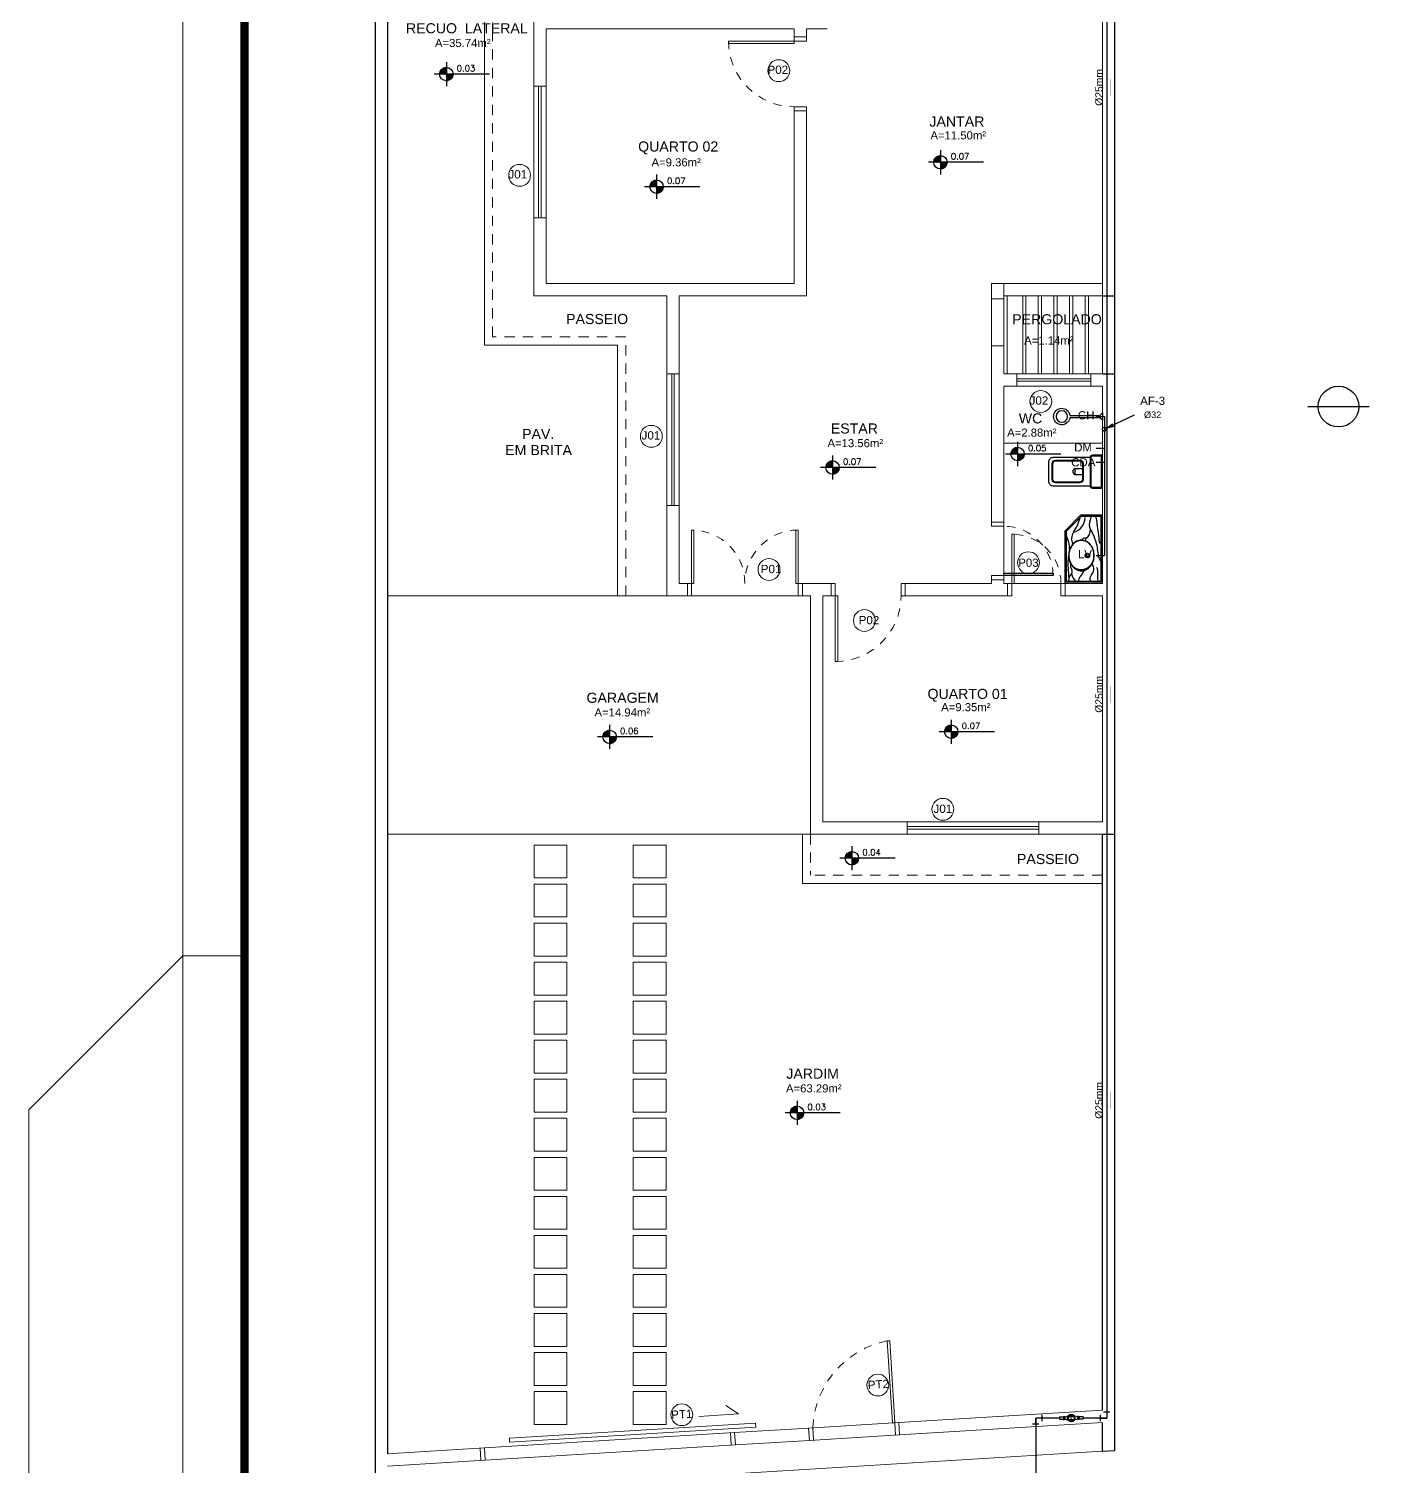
# Model space of a CAD drawing. Header units: millimetres. Extents: x 1345 to 2117, y 1214 to 1365.
# Drawn here: x 1608.07 to 1624.62, y 1266.95 to 1284.44 of the extents above; entities that cross this region are included whole.
import ezdxf
from ezdxf.enums import TextEntityAlignment as Align

# ---------------------------------------------------------------- set-up
doc = ezdxf.new("R2010")
doc.units = ezdxf.units.MM
doc.header["$LTSCALE"] = 0.5
for name, pattern in [('HIDDEN', [0.375, 0.25, -0.125]), ('HIDDEN2', [0.1875, 0.125, -0.0625]), ('LINHA_SIMETRIA', [0.25, 0.15, -0.1]), ('TUBO_AFRIA', [200, 100, 100])]:
    doc.linetypes.add(name, pattern=pattern)
for name, color, linetype in [('02', 2, 'Continuous'), ('08', 8, 'Continuous'), ('50_AFPVC_Indicar_Fluxo', 1, 'Continuous'), ('50_AFPVC_Indicar_texto', 2, 'Continuous'), ('ARCO', 7, 'HIDDEN2'), ('AUXILIAR_VIPTEC', 1, 'Continuous'), ('Cnx_Agua_Fria_Det', 150, 'Continuous'), ('Cnx_Agua_Fria_Simp', 3, 'Continuous'), ('COZINHA', 7, 'Continuous'), ('DIVERSOS', 4, 'Continuous'), ('ESQUADRIA', 3, 'Continuous'), ('ESQUADRIAS', 3, 'Continuous'), ('LINHA_SIMETRIA', 1, 'LINHA_SIMETRIA'), ('MOBIL-I', 251, 'Continuous'), ('parede', 2, 'Continuous'), ('PISO', 8, 'Continuous'), ('PORTAS', 3, 'Continuous'), ('PROJEÇÃO', 8, 'HIDDEN2'), ('Prumadas_L_AFPVC_50', 1, 'Continuous'), ('Prumadas_Q_AFPVC_50', 3, 'Continuous'), ('Prumadas_T_AFPVC_50', 2, 'Continuous'), ('TEXTO2', 3, 'Continuous'), ('Tubo_Agua_Fria_Simp', 170, 'TUBO_AFRIA'), ('TXT_0', 7, 'Continuous'), ('TXT_1', 3, 'Continuous')]:
    doc.layers.add(name, color=color, linetype=linetype)
doc.styles.add('ADITIVOCAD', font='ROMANS.shx')
doc.styles.add('ARIAL', font='arial.ttf')
doc.styles.add('Indicar', font='arial.ttf')
doc.styles.add('SANSSERIF', font='sas_____.pfb', dxfattribs={"height": 1})
doc.styles.get("Standard").update_dxf_attribs({"font": 'arial.ttf'})

# ---------------------------------------------------------------- blocks, each defined once
blk = doc.blocks.new('ADC_PE_AB1')
blk.add_lwpolyline([(0, -0.03), (1, -0.03), (1, 0), (0, 0)], close=True)
at = {"flags": 8}
blk.add_attdef('$PORTA', text='', height=0.09, dxfattribs=at).set_placement((0.5, -0.157), align=Align.MIDDLE)
blk = doc.blocks.new('Adc_nivelpl')
h = blk.add_hatch()
h.set_pattern_fill('_U', color=256, scale=0.005, angle=45, style=0, double=1)
h.set_pattern_definition([(45, (-5.8772514, -3.5161936), (-0.003535534, 0.003535534), []), (135, (-5.8772514, -3.5161936), (-0.003535534, -0.003535534), [])])
h.paths.add_polyline_path([(0.195, -0.087, 0.414214), (0.087, -0.195), (0.195, -0.195)])
h.paths.add_polyline_path([(0.195, -0.195), (0.195, -0.304, 0.414214), (0.304, -0.195)])
for p, q in [((0.195, 0), (0.195, -0.391)), ((0.896, -0.195), (0, -0.195))]:
    blk.add_line(p, q)
blk.add_circle((0.195, -0.195), 0.109)
at = {"flags": 8}
blk.add_attdef('NIVEL', (0.364, -0.15), '', height=0.1, dxfattribs=at)
blk = doc.blocks.new('ADC_CHUVEIRO')
for p, q in [((0, 0.045), (0, -0.045)), ((0.03, 0.015), (0, 0.045)), ((0.395, 0.015), (0.03, 0.015)), ((0.03, -0.015), (0.03, 0.015)), ((0, -0.045), (0.03, -0.015)), ((0.03, -0.015), (0.395, -0.015))]:
    blk.add_line(p, q)
blk.add_circle((0.494, 0.001), 0.07)
blk.add_arc((0.494, 0.001), 0.1, 189.1456, 171.891)
blk = doc.blocks.new('ADC_VASO_02')
blk.add_lwpolyline([(-0.175, 0.15), (-0.175, 0.6, -0.414214), (-0.125, 0.65), (0.125, 0.65, -0.414214), (0.175, 0.6), (0.175, 0.15)], format="xyb")
for points in [[(0.139, 0.275, -0.414214), (0.099, 0.235), (-0.095, 0.235, -0.414214), (-0.135, 0.275), (-0.135, 0.57, -0.414214), (-0.095, 0.61), (0.099, 0.61, -0.414214), (0.139, 0.57)], [(0.13, 0.275, -0.414214), (0.099, 0.244), (-0.095, 0.244, -0.414214), (-0.126, 0.275), (-0.126, 0.57, -0.414214), (-0.095, 0.602), (0.099, 0.602, -0.414214), (0.13, 0.57)], [(-0.17, 0.15, 0.414214), (-0.2, 0.12), (-0.2, 0), (0.2, 0), (0.2, 0.12, 0.414214), (0.17, 0.15)], [(-0.17, 0.14, 0.414214), (-0.19, 0.12), (-0.19, 0.01), (0.19, 0.01), (0.19, 0.12, 0.414214), (0.17, 0.14)]]:
    blk.add_lwpolyline(points, format="xyb", close=True)
blk.add_lwpolyline([(0.036, 0.244), (0.036, 0.337), (-0.034, 0.337), (-0.034, 0.244)])
blk.add_arc((0.001, 0.321), 0.0388, 24.3951, 155.6049)
blk = doc.blocks.new('ADC_LAV_05')
for p, q in [((0, 0), (0, 0.55)), ((0, 0.55), (0.77, 0.55)), ((0.02, 0.53), (0.762, 0.53)), ((0.02, 0.02), (0.02, 0.53)), ((0.762, 0.53), (0.98, 0.312)), ((0.77, 0.55), (1, 0.321)), ((0.98, 0.02), (0.98, 0.312)), ((1, 0), (1, 0.321)), ((0, 0), (1, 0)), ((0.02, 0.02), (0.98, 0.02))]:
    blk.add_line(p, q)
for points in [[(0.406, 0.121, 0.083485), (0.494, 0.135, 0.090959), (0.566, 0.176, 0.104004), (0.616, 0.239, 0.115577), (0.632, 0.309, 0.115577), (0.616, 0.38, 0.104004), (0.566, 0.443, 0.090959), (0.494, 0.483, 0.083485), (0.406, 0.498, 0.083485), (0.318, 0.483, 0.090959), (0.246, 0.443, 0.104004), (0.197, 0.38, 0.115577), (0.18, 0.309, 0.115577), (0.197, 0.239, 0.104004), (0.246, 0.176, 0.090959), (0.318, 0.135, 0.083485)], [(0.406, 0.125, 0.083485), (0.493, 0.139, 0.090959), (0.563, 0.179, 0.104004), (0.612, 0.241, 0.115577), (0.628, 0.309, 0.115577), (0.612, 0.378, 0.104004), (0.563, 0.44, 0.090959), (0.493, 0.479, 0.083485), (0.406, 0.494, 0.083485), (0.319, 0.479, 0.090959), (0.249, 0.44, 0.104004), (0.2, 0.378, 0.115577), (0.184, 0.309, 0.115577), (0.2, 0.241, 0.104004), (0.249, 0.179, 0.090959), (0.319, 0.139, 0.083485)]]:
    blk.add_lwpolyline(points, format="xyb", close=True)
for radius in [0.0339, 0.025]:
    blk.add_circle((0.406, 0.221), radius)
for centre, radius, start, end in [((0.056, 1.396), 0.904, 267.7229, 278.9638), ((0.22, 0.164), 0.303, 106.3243, 131.3792), ((0.055, 0.402), 0.0926, 41.3487, 101.8141), ((0.166, 0.5), 0.0556, 221.3487, 297.4318), ((0.261, 0.346), 0.125, 78.9955, 123.3333), ((0.287, -0.072), 0.582, 78.2401, 98.9638), ((0.5, 0.918), 0.434, 269.3247, 295.8903), ((0.651, 0.279), 0.176, 56.1908, 116.2902), ((0.76, 0.381), 0.162, 113.3641, 115.8903), ((1.138, 1.007), 0.7, 236.1908, 255.5369), ((0.964, 0.478), 0.222, 193.7216, 269.9715), ((0.021, 0.235), 0.117, 49.9343, 90.2724), ((0.359, 0.637), 0.408, 229.9343, 244.0853), ((0.618, 0.19), 0.0639, 49.2661, 86.8336), ((0.598, 0.255), 0.0641, 344.5869, 58.1135), ((0.78, 0.324), 0.148, 215.7175, 274.1895), ((-0.016, 0.233), 0.174, 281.75, 286.3843), ((0.064, 0.114), 0.0713, 44.7702, 118.1843), ((0.096, -0.146), 0.22, 78.1029, 106.3843), ((0.206, 0.255), 0.128, 224.7702, 306.3582), ((0.169, 0.201), 0.135, 258.1029, 296.1994), ((0.458, -0.142), 0.213, 111.0015, 130.4729), ((0.361, 0.887), 0.83, 271.4321, 280.1922), ((0.363, 0.877), 0.821, 280.1922, 301.4107), ((0.649, -0.062), 0.117, 74.3079, 124.9939), ((0.688, 0.241), 0.19, 267.9474, 289.2677), ((0.851, -0.226), 0.304, 87.8834, 109.2677), ((0.86, 0.032), 0.161, 66.126, 115.6626), ((0.872, 0.347), 0.27, 267.8834, 293.5615), ((0.982, 0.307), 0.14, 246.126, 269.1113)]:
    blk.add_arc(centre, radius, start, end)
for points in [[(0.218, 0.413), (0.234, 0.404), (0.231, 0.429), (0.24, 0.414)], [(0.231, 0.429), (0.24, 0.414), (0.243, 0.44), (0.251, 0.427)], [(0.243, 0.44), (0.251, 0.427), (0.258, 0.452), (0.265, 0.441)], [(0.258, 0.452), (0.265, 0.441), (0.278, 0.465), (0.28, 0.453)], [(0.278, 0.465), (0.28, 0.453), (0.289, 0.471), (0.29, 0.461)], [(0.289, 0.471), (0.29, 0.461), (0.303, 0.478), (0.296, 0.466)], [(0.303, 0.478), (0.296, 0.466), (0.318, 0.483), (0.305, 0.473)], [(0.18, 0.311), (0.205, 0.306), (0.181, 0.324), (0.205, 0.314)], [(0.181, 0.297), (0.206, 0.298), (0.18, 0.311), (0.205, 0.306)], [(0.181, 0.324), (0.205, 0.314), (0.182, 0.334), (0.205, 0.324)], [(0.181, 0.29), (0.207, 0.287), (0.181, 0.297), (0.206, 0.298)], [(0.182, 0.334), (0.205, 0.324), (0.186, 0.352), (0.207, 0.341)], [(0.185, 0.272), (0.211, 0.27), (0.182, 0.288), (0.208, 0.284)], [(0.189, 0.256), (0.213, 0.262), (0.185, 0.272), (0.211, 0.27)], [(0.186, 0.352), (0.207, 0.341), (0.19, 0.365), (0.211, 0.355)], [(0.198, 0.236), (0.216, 0.255), (0.189, 0.256), (0.213, 0.262)], [(0.19, 0.365), (0.211, 0.355), (0.197, 0.38), (0.215, 0.369)], [(0.197, 0.38), (0.215, 0.369), (0.205, 0.395), (0.221, 0.383)], [(0.206, 0.221), (0.221, 0.244), (0.198, 0.236), (0.216, 0.255)], [(0.205, 0.395), (0.221, 0.383), (0.218, 0.413), (0.234, 0.404)], [(0.218, 0.206), (0.222, 0.241), (0.206, 0.221), (0.221, 0.244)], [(0.23, 0.191), (0.231, 0.225), (0.218, 0.206), (0.222, 0.241)], [(0.243, 0.178), (0.24, 0.212), (0.23, 0.191), (0.231, 0.225)], [(0.257, 0.167), (0.248, 0.202), (0.243, 0.178), (0.24, 0.212)], [(0.263, 0.163), (0.257, 0.193), (0.257, 0.167), (0.248, 0.202)], [(0.274, 0.156), (0.263, 0.187), (0.263, 0.163), (0.257, 0.193)], [(0.285, 0.15), (0.273, 0.178), (0.274, 0.156), (0.263, 0.187)], [(0.296, 0.145), (0.284, 0.169), (0.285, 0.15), (0.273, 0.178)], [(0.326, 0.134), (0.293, 0.161), (0.296, 0.145), (0.284, 0.169)], [(0.297, 0.144), (0.326, 0.134), (0.296, 0.144), (0.325, 0.133)], [(0.296, 0.144), (0.325, 0.133), (0.326, 0.134), (0.328, 0.132)]]:
    blk.add_solid(points)
blk = doc.blocks.new("AFPVC'11003- 210")
for p, q in [((-14.4, 1.3), (-9.5, 1.3)), ((-14.4, 1.3), (-14.4, -1.3)), ((-9.5, 1.7), (-8.3, 1.7)), ((-9.5, 1.3), (-9.5, -1.3)), ((-7.9, 1.5), (-3.8, 2.3)), ((7.9, 1.5), (3.8, 2.3)), ((9.4, 1.7), (8.3, 1.7)), ((9.5, 1.3), (9.5, -1.3)), ((14.4, 1.3), (9.5, 1.3)), ((14.4, 1.3), (14.4, -1.3)), ((-14.4, -1.3), (-9.5, -1.3)), ((-9.5, -1.7), (-8.3, -1.7)), ((-7.9, -1.5), (-3.8, -2.3)), ((7.9, -1.5), (3.8, -2.3)), ((9.4, -1.7), (8.3, -1.7)), ((14.4, -1.3), (9.5, -1.3))]:
    blk.add_line(p, q)
blk.add_circle((0, 0), 4.47)
for centre, radius, start, end in [((-7.6, 1.3), 1.94, 166.9599, 180), ((-8.3, 1.4), 0.311, 48.485, 86.9226), ((-7.7, 2), 0.51, 220.6989, 247.9519), ((7.7, 2), 0.51, 292.0481, 319.3011), ((8.3, 1.4), 0.311, 93.0774, 131.515), ((7.6, 1.3), 1.94, 0, 13.0401), ((-7.6, -1.3), 1.94, 180, 193.0401), ((-8.3, -1.4), 0.311, 273.0774, 311.515), ((-7.7, -2), 0.51, 112.0481, 139.3011), ((7.7, -2), 0.51, 40.6989, 67.9519), ((8.3, -1.4), 0.311, 228.485, 266.9226), ((7.6, -1.3), 1.94, 346.9599, 0)]:
    blk.add_arc(centre, radius, start, end)
at = {"layer": 'AUXILIAR_VIPTEC'}
for p, q in [((-9.5, 0.9), (-8.3, 0.9)), ((-8.3, -1.7), (-8.3, 1.7)), ((-8.1, -1.7), (-8.1, 1.7)), ((-7.9, 1.5), (-7.9, -1.5)), ((-3.7, 0.4), (-4.2, 0.3)), ((-4.2, -0.3), (-4.2, 0.3)), ((-3.7, 1.8), (-3.7, -1.8)), ((-3.7, 1.8), (3.7, 1.8)), ((3.7, 1.8), (3.7, -1.8)), ((7.9, 1.5), (7.9, -1.5)), ((8.1, -1.7), (8.1, 1.7)), ((8.3, -1.7), (8.3, 1.7)), ((9.4, 0.9), (8.3, 0.9)), ((-9.5, -0.9), (-8.3, -0.9)), ((-3.7, -0.4), (-4.2, -0.3)), ((-3.7, -1.8), (3.7, -1.8)), ((9.4, -0.9), (8.3, -0.9))]:
    blk.add_line(p, q, dxfattribs=at)
for centre, radius, start, end in [((-7.6, 1.3), 1.94, 180, 193.0401), ((-1.8, 0), 7.68, 173.4588, 186.5412), ((-10.8, -0.3), 6.98, 16.545, 20.9923), ((0, 0), 3.18, 34.4174, 145.5826), ((0, 0), 2.88, 38.6089, 141.3911), ((10.8, -0.3), 6.98, 159.0077, 163.455), ((7.6, 1.3), 1.94, 346.9599, 0), ((1.8, 0), 7.68, 353.4588, 6.5412), ((-7.6, -1.3), 1.94, 166.9599, 180), ((-10.8, 0.3), 6.98, 339.0077, 343.455), ((0, 0), 3.18, 214.4174, 325.5826), ((0, 0), 2.88, 218.6089, 321.3911), ((10.8, 0.3), 6.98, 196.545, 200.9923), ((7.6, -1.3), 1.94, 0, 13.0401)]:
    blk.add_arc(centre, radius, start, end, dxfattribs=at)
at = {"layer": 'LINHA_SIMETRIA', "ltscale": 0.05}
for p, q in [((-0.4, 0), (0.4, 0)), ((0, -0.4), (0, 0.4))]:
    blk.add_line(p, q, dxfattribs=at)
blk = doc.blocks.new('*U215', base_point=(1547.284, 1016.513))
at = {"linetype": 'Continuous'}
for p, q in [((1547.284, 1016.438), (1547.284, 1016.513)), ((1547.359, 1016.513), (1547.284, 1016.513)), ((1547.359, 1016.551), (1547.359, 1016.476)), ((1547.322, 1016.438), (1547.247, 1016.438))]:
    blk.add_line(p, q, dxfattribs=at)
blk = doc.blocks.new('*U216', base_point=(1548.15, 1016.513))
at = {"linetype": 'Continuous'}
for p, q in [((1548.075, 1016.476), (1548.075, 1016.551)), ((1548.075, 1016.513), (1548.15, 1016.513)), ((1548.112, 1016.588), (1548.187, 1016.588)), ((1548.15, 1016.588), (1548.15, 1016.513))]:
    blk.add_line(p, q, dxfattribs=at)

msp = doc.modelspace()

# ---------------------------------------------------------------- linework, layer by layer
at = {"layer": '02', "lineweight": 18}
msp.add_lwpolyline([(1609.945, 1251.788), (1671.145, 1251.788), (1671.145, 1296.338), (1609.945, 1296.338)], close=True, dxfattribs=at)
at = {"layer": '02', "lineweight": 18, "const_width": 0.1}
msp.add_lwpolyline([(1610.695, 1252.538), (1670.395, 1252.538), (1670.395, 1295.588), (1610.695, 1295.588)], close=True, dxfattribs=at)
at = {"layer": '02', "lineweight": 18}
msp.add_lwpolyline([(1609.945, 1251.788), (1608.07, 1251.788), (1608.07, 1271.288), (1609.945, 1273.163), (1610.695, 1273.163)], dxfattribs=at)
at = {"layer": '08', "color": 8, "lineweight": 15}
for p, q in [((1613.614, 1267.173), (1616.658, 1267.36)), ((1616.668, 1267.21), (1613.623, 1267.023))]:
    msp.add_line(p, q, dxfattribs=at)
for points in [[(1614.219, 1274.109), (1614.219, 1274.509), (1614.619, 1274.509), (1614.619, 1274.109)], [(1615.826, 1274.109), (1615.826, 1274.509), (1615.426, 1274.509), (1615.426, 1274.109)], [(1614.219, 1273.634), (1614.219, 1274.034), (1614.619, 1274.034), (1614.619, 1273.634)], [(1615.826, 1273.634), (1615.826, 1274.034), (1615.426, 1274.034), (1615.426, 1273.634)], [(1614.219, 1273.159), (1614.219, 1273.559), (1614.619, 1273.559), (1614.619, 1273.159)], [(1615.826, 1273.159), (1615.826, 1273.559), (1615.426, 1273.559), (1615.426, 1273.159)], [(1614.219, 1272.684), (1614.219, 1273.084), (1614.619, 1273.084), (1614.619, 1272.684)], [(1615.826, 1272.684), (1615.826, 1273.084), (1615.426, 1273.084), (1615.426, 1272.684)], [(1614.219, 1272.209), (1614.219, 1272.609), (1614.619, 1272.609), (1614.619, 1272.209)], [(1615.826, 1272.209), (1615.826, 1272.609), (1615.426, 1272.609), (1615.426, 1272.209)], [(1614.219, 1271.734), (1614.219, 1272.134), (1614.619, 1272.134), (1614.619, 1271.734)], [(1615.826, 1271.734), (1615.826, 1272.134), (1615.426, 1272.134), (1615.426, 1271.734)], [(1614.219, 1271.259), (1614.219, 1271.659), (1614.619, 1271.659), (1614.619, 1271.259)], [(1615.826, 1271.259), (1615.826, 1271.659), (1615.426, 1271.659), (1615.426, 1271.259)], [(1614.219, 1270.784), (1614.219, 1271.184), (1614.619, 1271.184), (1614.619, 1270.784)], [(1615.826, 1270.784), (1615.826, 1271.184), (1615.426, 1271.184), (1615.426, 1270.784)], [(1614.219, 1270.309), (1614.219, 1270.709), (1614.619, 1270.709), (1614.619, 1270.309)], [(1615.826, 1270.309), (1615.826, 1270.709), (1615.426, 1270.709), (1615.426, 1270.309)], [(1614.219, 1269.834), (1614.219, 1270.234), (1614.619, 1270.234), (1614.619, 1269.834)], [(1615.826, 1269.834), (1615.826, 1270.234), (1615.426, 1270.234), (1615.426, 1269.834)], [(1614.219, 1269.359), (1614.219, 1269.759), (1614.619, 1269.759), (1614.619, 1269.359)], [(1615.826, 1269.359), (1615.826, 1269.759), (1615.426, 1269.759), (1615.426, 1269.359)], [(1614.219, 1268.884), (1614.219, 1269.284), (1614.619, 1269.284), (1614.619, 1268.884)], [(1615.826, 1268.884), (1615.826, 1269.284), (1615.426, 1269.284), (1615.426, 1268.884)], [(1614.219, 1268.409), (1614.219, 1268.809), (1614.619, 1268.809), (1614.619, 1268.409)], [(1615.826, 1268.409), (1615.826, 1268.809), (1615.426, 1268.809), (1615.426, 1268.409)], [(1614.219, 1267.934), (1614.219, 1268.334), (1614.619, 1268.334), (1614.619, 1267.934)], [(1615.826, 1267.934), (1615.826, 1268.334), (1615.426, 1268.334), (1615.426, 1267.934)], [(1614.219, 1267.459), (1614.219, 1267.859), (1614.619, 1267.859), (1614.619, 1267.459)], [(1615.826, 1267.459), (1615.826, 1267.859), (1615.426, 1267.859), (1615.426, 1267.459)]]:
    msp.add_lwpolyline(points, close=True, dxfattribs=at)
at = {"layer": '50_AFPVC_Indicar_Fluxo'}
for points in [[(1621.237, 1283.628, 0.004, 0.004, 0), (1621.237, 1283.728, 0.05, 0, 0), (1621.237, 1283.828, 0, 0, 0)], [(1621.237, 1276.243, 0.004, 0.004, 0), (1621.237, 1276.343, 0.05, 0, 0), (1621.237, 1276.443, 0, 0, 0)], [(1621.237, 1271.302, 0.004, 0.004, 0), (1621.237, 1271.402, 0.05, 0, 0), (1621.237, 1271.502, 0, 0, 0)]]:
    msp.add_lwpolyline(points, format="xyseb", dxfattribs=at)
at = {"layer": 'ARCO', "color": 8, "lineweight": 15}
for centre, radius, start, end in [((1619.934, 1277.788), 0.6, 360, 90), ((1620.03, 1277.693), 0.6, 360, 90), ((1618.731, 1267.374), 1.122, 101.0135, 177.7548)]:
    msp.add_arc(centre, radius, start, end, dxfattribs=at)
at = {"layer": 'COZINHA', "color": 8}
for p, q in [((1621.134, 1281.193), (1621.284, 1281.193)), ((1621.134, 1280.243), (1621.284, 1280.243)), ((1621.134, 1274.643), (1621.284, 1274.643))]:
    msp.add_line(p, q, dxfattribs=at)
at = {"layer": 'DIVERSOS', "color": 8, "lineweight": 15}
for p, q in [((1614.214, 1283.743), (1614.214, 1282.143)), ((1614.364, 1283.743), (1614.364, 1282.143)), ((1615.834, 1278.643), (1615.834, 1280.243)), ((1615.984, 1278.643), (1615.984, 1280.243)), ((1620.094, 1280.243), (1620.994, 1280.243)), ((1620.094, 1280.093), (1620.994, 1280.093)), ((1615.834, 1277.543), (1612.434, 1277.543)), ((1618.76, 1274.793), (1620.36, 1274.793)), ((1612.434, 1274.643), (1617.584, 1274.643)), ((1618.76, 1274.643), (1620.36, 1274.643))]:
    msp.add_line(p, q, dxfattribs=at)
at = {"layer": 'DIVERSOS', "color": 8, "lineweight": 18}
for p, q in [((1619.934, 1281.193), (1619.934, 1280.243)), ((1619.974, 1281.193), (1619.974, 1280.243)), ((1620.164, 1281.193), (1620.164, 1280.243)), ((1620.204, 1281.193), (1620.204, 1280.243)), ((1620.354, 1281.193), (1620.354, 1280.243)), ((1620.394, 1281.193), (1620.394, 1280.243)), ((1620.544, 1281.193), (1620.544, 1280.243)), ((1620.584, 1281.193), (1620.584, 1280.243)), ((1620.734, 1281.193), (1620.734, 1280.243)), ((1620.774, 1281.193), (1620.774, 1280.243)), ((1620.924, 1281.193), (1620.924, 1280.243)), ((1620.964, 1281.193), (1620.964, 1280.243))]:
    msp.add_line(p, q, dxfattribs=at)
at = {"layer": 'ESQUADRIA', "color": 8, "lineweight": 15}
for p, q in [((1614.274, 1283.743), (1614.274, 1282.143)), ((1614.304, 1283.743), (1614.304, 1282.143)), ((1615.894, 1278.643), (1615.894, 1280.243)), ((1615.924, 1278.643), (1615.924, 1280.243)), ((1620.994, 1280.183), (1620.094, 1280.183)), ((1620.994, 1280.153), (1620.094, 1280.153)), ((1620.36, 1274.733), (1618.76, 1274.733)), ((1620.36, 1274.703), (1618.76, 1274.703))]:
    msp.add_line(p, q, dxfattribs=at)
at = {"layer": 'ESQUADRIAS', "color": 8, "lineweight": 15}
for p, q in [((1620.06, 1278.293), (1620.03, 1278.293)), ((1620.03, 1278.293), (1620.03, 1277.693)), ((1620.06, 1277.693), (1620.06, 1278.293)), ((1620.03, 1277.693), (1620.06, 1277.693)), ((1616.705, 1267.586), (1616.553, 1267.691)), ((1616.222, 1267.557), (1616.705, 1267.586)), ((1613.918, 1267.291), (1616.913, 1267.475)), ((1616.916, 1267.425), (1613.921, 1267.242)), ((1616.913, 1267.475), (1616.916, 1267.425)), ((1613.921, 1267.242), (1613.918, 1267.291))]:
    msp.add_line(p, q, dxfattribs=at)
for points in [[(1619.934, 1278.438), (1619.934, 1278.388), (1619.784, 1278.388), (1619.784, 1278.438)], [(1619.934, 1277.738), (1619.934, 1277.788), (1619.784, 1277.788), (1619.784, 1277.738)], [(1619.98, 1277.693), (1620.03, 1277.693), (1620.03, 1277.543), (1619.98, 1277.543)], [(1620.68, 1277.693), (1620.63, 1277.693), (1620.63, 1277.543), (1620.68, 1277.543)], [(1618.578, 1267.477), (1618.516, 1268.476), (1618.546, 1268.477), (1618.608, 1267.479), (1618.578, 1267.477)], [(1616.658, 1267.36), (1616.609, 1267.357), (1616.618, 1267.207), (1616.668, 1267.21)], [(1617.559, 1267.415), (1617.609, 1267.418), (1617.619, 1267.268), (1617.569, 1267.265)], [(1618.657, 1267.482), (1618.608, 1267.479), (1618.617, 1267.33), (1618.667, 1267.333)], [(1613.564, 1267.17), (1613.614, 1267.173), (1613.623, 1267.023), (1613.573, 1267.02)]]:
    msp.add_lwpolyline(points, dxfattribs=at)
at = {"layer": 'parede', "color": 8, "lineweight": 30}
for p, q in [((1621.284, 1267.143), (1621.284, 1295.143)), ((1612.284, 1292.143), (1612.284, 1266.59)), ((1612.434, 1292.143), (1612.434, 1267.1)), ((1621.134, 1267.634), (1621.134, 1274.643)), ((1621.134, 1267.133), (1621.134, 1267.484)), ((1621.134, 1267.133), (1621.284, 1267.143))]:
    msp.add_line(p, q, dxfattribs=at)
at = {"layer": 'parede', "color": 8, "lineweight": 15}
for p, q in [((1621.134, 1288.293), (1621.134, 1280.243)), ((1614.214, 1283.743), (1614.214, 1284.593)), ((1614.364, 1283.743), (1614.364, 1284.443)), ((1617.384, 1284.443), (1614.364, 1284.443)), ((1617.384, 1284.443), (1617.384, 1284.343)), ((1617.384, 1284.343), (1617.534, 1284.343)), ((1617.534, 1284.443), (1617.534, 1284.343)), ((1617.784, 1284.443), (1617.534, 1284.443)), ((1614.214, 1283.743), (1614.364, 1283.743)), ((1617.384, 1283.443), (1617.384, 1281.343)), ((1617.384, 1283.443), (1617.534, 1283.443)), ((1617.534, 1283.443), (1617.534, 1281.193)), ((1614.214, 1281.193), (1614.214, 1282.143)), ((1614.214, 1282.143), (1614.364, 1282.143)), ((1614.364, 1281.343), (1614.364, 1282.143)), ((1617.384, 1281.343), (1614.364, 1281.343)), ((1615.834, 1281.193), (1614.214, 1281.193)), ((1615.834, 1280.243), (1615.834, 1281.193)), ((1615.984, 1280.243), (1615.984, 1281.193)), ((1617.534, 1281.193), (1615.984, 1281.193)), ((1619.784, 1280.585), (1619.934, 1280.585)), ((1619.784, 1280.585), (1619.784, 1278.438)), ((1619.934, 1280.243), (1619.934, 1280.585)), ((1615.984, 1280.243), (1615.834, 1280.243)), ((1620.094, 1280.243), (1619.934, 1280.243)), ((1620.094, 1280.093), (1620.094, 1280.243)), ((1620.994, 1280.093), (1620.994, 1280.243)), ((1620.994, 1280.243), (1621.134, 1280.243)), ((1619.934, 1280.093), (1619.934, 1278.438)), ((1620.094, 1280.093), (1619.934, 1280.093)), ((1620.994, 1280.093), (1621.134, 1280.093)), ((1621.134, 1280.093), (1621.134, 1277.693)), ((1615.834, 1277.543), (1615.834, 1278.643)), ((1615.984, 1278.643), (1615.834, 1278.643)), ((1615.984, 1277.693), (1615.984, 1278.643)), ((1619.784, 1278.438), (1619.934, 1278.438)), ((1619.934, 1278.388), (1619.784, 1278.388)), ((1616.084, 1277.693), (1615.984, 1277.693)), ((1616.084, 1277.693), (1616.084, 1277.543)), ((1617.834, 1277.693), (1617.484, 1277.693)), ((1617.484, 1277.693), (1617.484, 1277.543)), ((1617.834, 1277.543), (1617.834, 1277.693)), ((1619.784, 1277.693), (1618.734, 1277.693)), ((1618.734, 1277.543), (1618.734, 1277.693)), ((1619.784, 1277.738), (1619.934, 1277.738)), ((1619.784, 1277.738), (1619.784, 1277.693)), ((1619.934, 1277.738), (1619.934, 1277.693)), ((1619.98, 1277.693), (1619.934, 1277.693)), ((1619.98, 1277.543), (1619.98, 1277.693)), ((1620.63, 1277.693), (1620.63, 1277.543)), ((1621.134, 1277.693), (1620.68, 1277.693)), ((1620.68, 1277.543), (1620.68, 1277.693)), ((1616.084, 1277.543), (1615.834, 1277.543)), ((1617.584, 1277.543), (1617.484, 1277.543)), ((1617.584, 1277.543), (1617.584, 1274.643)), ((1617.734, 1277.543), (1617.734, 1274.793)), ((1617.834, 1277.543), (1617.734, 1277.543)), ((1619.98, 1277.543), (1618.734, 1277.543)), ((1621.134, 1277.543), (1620.68, 1277.543)), ((1621.134, 1277.543), (1621.134, 1274.793)), ((1618.76, 1274.793), (1617.734, 1274.793)), ((1618.76, 1274.643), (1618.76, 1274.793)), ((1620.36, 1274.643), (1620.36, 1274.793)), ((1621.134, 1274.793), (1620.36, 1274.793)), ((1618.76, 1274.643), (1617.584, 1274.643)), ((1621.134, 1274.643), (1620.36, 1274.643)), ((1621.134, 1267.634), (1618.657, 1267.482)), ((1617.559, 1267.415), (1616.658, 1267.36)), ((1616.668, 1267.21), (1616.658, 1267.36)), ((1617.569, 1267.265), (1617.559, 1267.415)), ((1618.667, 1267.333), (1618.657, 1267.482)), ((1621.134, 1267.484), (1618.667, 1267.333)), ((1613.614, 1267.173), (1612.434, 1267.1)), ((1613.573, 1267.02), (1613.564, 1267.17)), ((1617.569, 1267.265), (1616.668, 1267.21)), ((1613.623, 1267.023), (1612.434, 1266.95))]:
    msp.add_line(p, q, dxfattribs=at)
msp.add_lwpolyline([(1619.784, 1281.343), (1619.934, 1281.343), (1619.934, 1281.157), (1619.784, 1281.157)], close=True, dxfattribs=at)
at = {"layer": 'PISO', "color": 8, "lineweight": 15}
for p, q in [((1613.614, 1280.593), (1613.614, 1285.193)), ((1621.134, 1281.343), (1619.934, 1281.343)), ((1619.784, 1281.157), (1619.784, 1280.585)), ((1619.934, 1281.193), (1619.934, 1280.585)), ((1621.134, 1281.193), (1619.934, 1281.193)), ((1615.234, 1280.593), (1613.614, 1280.593)), ((1615.234, 1277.543), (1615.234, 1280.593)), ((1619.934, 1279.398), (1621.134, 1279.398)), ((1619.934, 1278.388), (1619.934, 1277.818)), ((1620.63, 1277.693), (1620.06, 1277.693)), ((1616.134, 1277.543), (1617.434, 1277.543)), ((1617.484, 1274.643), (1617.484, 1274.043)), ((1621.134, 1274.043), (1617.484, 1274.043)), ((1617.559, 1267.415), (1618.657, 1267.482)), ((1617.569, 1267.265), (1618.667, 1267.333)), ((1612.434, 1266.599), (1621.134, 1267.133))]:
    msp.add_line(p, q, dxfattribs=at)
at = {"layer": 'PISO', "color": 8, "linetype": 'HIDDEN', "lineweight": 15}
for p, q in [((1613.714, 1280.693), (1613.714, 1285.093)), ((1615.334, 1280.693), (1613.714, 1280.693)), ((1615.334, 1277.543), (1615.334, 1280.693)), ((1617.584, 1274.643), (1617.584, 1274.143)), ((1621.134, 1274.143), (1617.584, 1274.143))]:
    msp.add_line(p, q, dxfattribs=at)
at = {"layer": 'PISO', "color": 8, "lineweight": 15}
for centre in [(1617.196, 1283.932), (1614.043, 1282.659), (1620.384, 1279.907), (1615.646, 1279.483), (1620.234, 1277.945), (1617.077, 1277.863), (1618.238, 1277.241), (1619.192, 1274.944), (1618.402, 1267.938), (1616.017, 1267.577)]:
    msp.add_circle(centre, 0.133, dxfattribs=at)
at = {"layer": 'PORTAS', "color": 8, "lineweight": 15}
for points in [[(1617.384, 1284.343), (1617.384, 1284.293), (1617.534, 1284.293), (1617.534, 1284.343)], [(1617.384, 1283.443), (1617.384, 1283.493), (1617.534, 1283.493), (1617.534, 1283.443)], [(1616.084, 1277.693), (1616.134, 1277.693), (1616.134, 1277.543), (1616.084, 1277.543)], [(1617.484, 1277.693), (1617.434, 1277.693), (1617.434, 1277.543), (1617.484, 1277.543)], [(1617.834, 1277.543), (1617.884, 1277.543), (1617.884, 1277.693), (1617.834, 1277.693)], [(1618.734, 1277.543), (1618.684, 1277.543), (1618.684, 1277.693), (1618.734, 1277.693)]]:
    msp.add_lwpolyline(points, dxfattribs=at)
for points in [[(1617.384, 1284.293), (1616.584, 1284.293), (1616.584, 1284.263), (1617.384, 1284.263)], [(1616.134, 1277.693), (1616.134, 1278.343), (1616.164, 1278.343), (1616.164, 1277.693)], [(1617.434, 1277.693), (1617.434, 1278.343), (1617.404, 1278.343), (1617.404, 1277.693)], [(1617.884, 1277.543), (1617.884, 1276.743), (1617.914, 1276.743), (1617.914, 1277.543)]]:
    msp.add_lwpolyline(points, close=True, dxfattribs=at)
at = {"layer": 'PROJEÇÃO', "color": 8, "lineweight": 15}
for centre, radius, start, end in [((1617.384, 1284.293), 0.8, 180, 270), ((1616.134, 1277.693), 0.65, 0, 90), ((1617.434, 1277.693), 0.65, 90, 180), ((1617.884, 1277.543), 0.8, 270, 0)]:
    msp.add_arc(centre, radius, start, end, dxfattribs=at)
at = {"layer": 'Prumadas_L_AFPVC_50'}
for p, q in [((1623.634, 1279.845), (1624.378, 1279.845)), ((1621.52, 1279.739), (1621.159, 1279.57))]:
    msp.add_line(p, q, dxfattribs=at)
msp.add_solid([(1621.159, 1279.57), (1621.255, 1279.642), (1621.276, 1279.597)], dxfattribs=at)
at = {"layer": 'Prumadas_Q_AFPVC_50'}
msp.add_circle((1624.006, 1279.845), 0.248, dxfattribs=at)
at = {"layer": 'Tubo_Agua_Fria_Simp'}
for p, q in [((1621.187, 1291.286), (1621.187, 1267.537)), ((1620.611, 1267.537), (1620.322, 1267.537)), ((1620.322, 1267.537), (1620.322, 1266.252)), ((1621.187, 1267.537), (1620.899, 1267.537))]:
    msp.add_line(p, q, dxfattribs=at)
for points in [[(1621.059, 1279.723), (1621.159, 1279.723), (1621.159, 1279.338)], [(1621.059, 1279.338), (1621.159, 1279.338), (1621.159, 1279.168)], [(1621.059, 1279.168), (1621.159, 1279.168), (1621.159, 1278.033)], [(1621.059, 1278.033), (1621.159, 1278.033)]]:
    msp.add_lwpolyline(points, dxfattribs=at)
msp.add_circle((1621.159, 1279.57), 0.0245, dxfattribs=at)

# ---------------------------------------------------------------- block references
at = {"layer": 'Cnx_Agua_Fria_Det', "xscale": 0.01, "yscale": 0.01, "zscale": 0.01}
msp.add_blockref("AFPVC'11003- 210", (1620.755, 1267.537), dxfattribs=at)
at = {"layer": 'Cnx_Agua_Fria_Simp'}
for name, p in [('*U215', (1620.322, 1267.537)), ('*U216', (1621.187, 1267.537))]:
    msp.add_blockref(name, p, dxfattribs=at)
at = {"layer": 'ESQUADRIAS', "color": 8, "lineweight": 15}
ref = msp.add_blockref('ADC_PE_AB1', (1619.934, 1277.788), dxfattribs=dict(at, xscale=-0.599999999999909, zscale=0.6, rotation=180))
ref.add_attrib('$PORTA', 'P03', dxfattribs={"layer": 'TXT_1', "height": 0.1, "flags": 8}).set_placement((1620.234, 1277.945), align=Align.MIDDLE)
at = {"layer": 'MOBIL-I', "color": 8, "lineweight": 15, "xscale": -1}
msp.add_blockref('ADC_CHUVEIRO', (1621.134, 1279.723), dxfattribs=at)
at = {"layer": 'MOBIL-I', "color": 8, "lineweight": 15, "rotation": 89.99999999999999}
msp.add_blockref('ADC_VASO_02', (1621.134, 1279.053), dxfattribs=at)
at = {"layer": 'MOBIL-I', "color": 8, "lineweight": 15, "xscale": 0.8256132847687881, "yscale": 0.8256132847687881, "zscale": 0.8256132847687881, "rotation": 89.99999999999999}
msp.add_blockref('ADC_LAV_05', (1621.134, 1277.698), dxfattribs=at)
at = {"layer": 'TXT_0', "color": 8, "lineweight": 15}
ref = msp.add_blockref('Adc_nivelpl', (1613.005, 1284.037), dxfattribs=dict(at, xscale=0.75, yscale=0.75, zscale=0.75))
ref.add_attrib('NIVEL', '0.03', (1613.278, 1283.924), dxfattribs={"height": 0.075, "style": 'ADITIVOCAD', "flags": 8})
ref = msp.add_blockref('Adc_nivelpl', (1619.017, 1282.964), dxfattribs=dict(at, xscale=0.75, yscale=0.75, zscale=0.75))
ref.add_attrib('NIVEL', '0.07', (1619.29, 1282.852), dxfattribs={"height": 0.075, "style": 'ADITIVOCAD', "flags": 8})
ref = msp.add_blockref('Adc_nivelpl', (1615.563, 1282.667), dxfattribs=dict(at, xscale=0.75, yscale=0.75, zscale=0.75))
ref.add_attrib('NIVEL', '0.07', (1615.836, 1282.555), dxfattribs={"height": 0.075, "style": 'ADITIVOCAD', "flags": 8})
ref = msp.add_blockref('Adc_nivelpl', (1619.955, 1279.414), dxfattribs=dict(at, xscale=0.75, yscale=0.75, zscale=0.75))
ref.add_attrib('NIVEL', '0.05', (1620.228, 1279.302), dxfattribs={"height": 0.075, "style": 'ADITIVOCAD', "flags": 8})
ref = msp.add_blockref('Adc_nivelpl', (1617.704, 1279.25), dxfattribs=dict(at, xscale=0.75, yscale=0.75, zscale=0.75))
ref.add_attrib('NIVEL', '0.07', (1617.977, 1279.137), dxfattribs={"height": 0.075, "style": 'ADITIVOCAD', "flags": 8})
ref = msp.add_blockref('Adc_nivelpl', (1614.992, 1275.972), dxfattribs=dict(at, xscale=0.75, yscale=0.75, zscale=0.75))
ref.add_attrib('NIVEL', '0.06', (1615.265, 1275.86), dxfattribs={"height": 0.075, "style": 'ADITIVOCAD', "flags": 8})
ref = msp.add_blockref('Adc_nivelpl', (1619.148, 1276.035), dxfattribs=dict(at, xscale=0.75, yscale=0.75, zscale=0.75))
ref.add_attrib('NIVEL', '0.07', (1619.422, 1275.923), dxfattribs={"height": 0.075, "style": 'ADITIVOCAD', "flags": 8})
ref = msp.add_blockref('Adc_nivelpl', (1617.94, 1274.495), dxfattribs=dict(at, xscale=0.75, yscale=0.75, zscale=0.75))
ref.add_attrib('NIVEL', '0.04', (1618.213, 1274.383), dxfattribs={"height": 0.075, "style": 'ADITIVOCAD', "flags": 8})
ref = msp.add_blockref('Adc_nivelpl', (1617.272, 1271.397), dxfattribs=dict(at, xscale=0.75, yscale=0.75, zscale=0.75))
ref.add_attrib('NIVEL', '0.03', (1617.545, 1271.284), dxfattribs={"height": 0.075, "style": 'ADITIVOCAD', "flags": 8})

# ---------------------------------------------------------------- texts
at = {"layer": '50_AFPVC_Indicar_texto', "style": 'Indicar'}
for p in [(1621.137, 1283.728), (1621.137, 1276.343), (1621.137, 1271.402)]:
    msp.add_text('%%C25mm', height=0.09, rotation=90, dxfattribs=at).set_placement(p, align=Align.CENTER)
at = {"layer": 'DIVERSOS', "color": 0}
for s, p in [('CH', (1620.836, 1279.689)), ('DM', (1620.791, 1279.299)), ('CDA', (1620.754, 1279.117)), ('LV', (1620.836, 1277.998))]:
    msp.add_text(s, height=0.1, rotation=360, dxfattribs=at).set_placement(p)
at = {"layer": 'DIVERSOS', "color": 8, "lineweight": 15, "char_height": 0.1011, "width": 0.37308, "attachment_point": 1}
for s, insert in [('{\\C3;P02}', (1617.059, 1283.994)), ('{\\C3;J01}', (1613.907, 1282.722)), ('{\\C3;J02}', (1620.248, 1279.969)), ('{\\C3;J01}', (1615.527, 1279.545)), ('{\\C3;P01}', (1616.977, 1277.919)), ('{\\C3;P02}', (1618.168, 1277.297)), ('{\\C3;J01}', (1619.079, 1275.001))]:
    msp.add_mtext(s, dxfattribs=dict(at, insert=insert))
at = {"layer": 'DIVERSOS', "color": 8, "lineweight": 15, "char_height": 0.1011, "width": 0.37308, "attachment_point": 1, "rotation": 3.5117}
for s, insert in [('{\\C3;PT2}', (1618.276, 1267.989)), ('{\\C3;PT1}', (1615.884, 1267.626))]:
    msp.add_mtext(s, dxfattribs=dict(at, insert=insert))
at = {"layer": 'Prumadas_T_AFPVC_50', "style": 'ARIAL'}
for s, height, p in [('AF-3', 0.1, (1621.745, 1279.865)), ('%%C32', 0.08, (1621.745, 1279.705))]:
    msp.add_text(s, height=height, dxfattribs=at).set_placement(p, align=Align.CENTER)
at = {"layer": 'TEXTO2', "color": 8, "lineweight": 15, "style": 'SANSSERIF'}
for s, height, p in [('RECUO  LATERAL', 0.12312, (1612.66, 1284.387)), ('JANTAR', 0.1231, (1619.029, 1283.252)), ('QUARTO 02', 0.1231, (1615.485, 1282.948)), ('PASSEIO', 0.1231, (1614.609, 1280.849)), ('PERGOLADO', 0.1231, (1620.037, 1280.846)), ('WC', 0.1231, (1620.116, 1279.64)), ('PAV.', 0.1231, (1614.073, 1279.45)), ('ESTAR', 0.1231, (1617.829, 1279.517)), ('EM BRITA', 0.1231, (1613.868, 1279.254)), ('GARAGEM', 0.1231, (1614.857, 1276.24)), ('QUARTO 01', 0.1231, (1619.006, 1276.287)), ('PASSEIO', 0.1231, (1620.094, 1274.278)), ('JARDIM', 0.1231, (1617.288, 1271.665))]:
    msp.add_text(s, height=height, dxfattribs=at).set_placement(p)
at = {"layer": 'TXT_0', "color": 8, "lineweight": 15, "style": 'SANSSERIF'}
for s, p in [('A=35.74m²', (1613.013, 1284.22)), ('A=11.50m²', (1619.042, 1283.096)), ('A=9.36m²', (1615.648, 1282.768)), ('A=1.14m²', (1620.182, 1280.6)), ('A=2.88m²', (1619.975, 1279.479)), ('A=13.56m²', (1617.789, 1279.351)), ('A=14.94m²', (1614.954, 1276.074)), ('A=9.35m²', (1619.172, 1276.138)), ('A=63.29m²', (1617.284, 1271.499))]:
    msp.add_text(s, height=0.0985, dxfattribs=at).set_placement(p)

doc.saveas('drawing.dxf')
